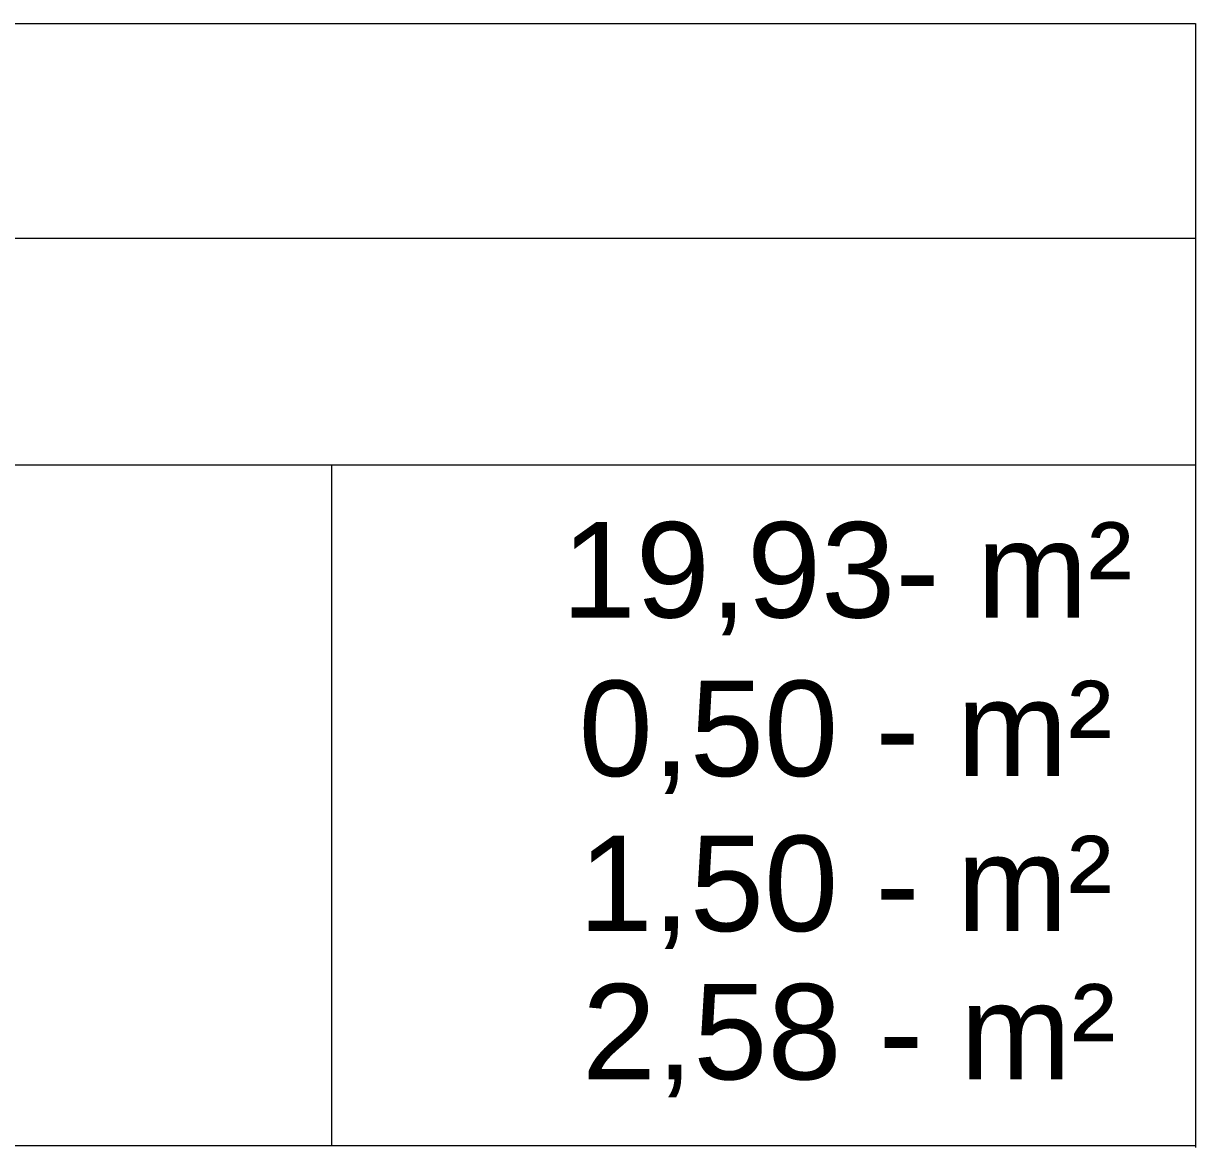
# Model space of a CAD drawing. Extents: x 3377 to 3790, y 1673 to 1846.
# Drawn here: x 3774.396 to 3777.096, y 1732.462 to 1735.052 of the extents above; entities that cross this region are included whole.
import ezdxf

# ---------------------------------------------------------------- set-up
doc = ezdxf.new("R2010")
doc.units = 0
doc.header["$LTSCALE"] = 2
doc.layers.add('PDF13_0', color=7, linetype='Continuous')
doc.layers.add('PDF13_Text', color=7, linetype='Continuous')
doc.styles.add('PDF Arial', font='arial.ttf')

msp = doc.modelspace()

# ---------------------------------------------------------------- linework, layer by layer
at = {"layer": 'PDF13_0', "lineweight": 0}
for points in [[(3777.0963, 1732.4658), (3767.5967, 1732.4658), (3767.5967, 1735.0524), (3777.0963, 1735.0524), (3777.0963, 1732.4619)], [(3767.5967, 1734.5576), (3777.0963, 1734.5576)], [(3767.5967, 1734.0353), (3777.0963, 1734.0353)], [(3775.1053, 1734.0353), (3775.1053, 1732.4658)]]:
    msp.add_lwpolyline(points, dxfattribs=at)

# ---------------------------------------------------------------- texts
at = {"layer": 'PDF13_Text', "char_height": 0.22003, "attachment_point": 7, "style": 'PDF Arial'}
for s, insert in [('19,93- m²', (3775.6354, 1733.6423)), ('0,50 - m²', (3775.6747, 1733.277)), ('1,50 - m²', (3775.6747, 1732.9197)), ('2,58 - m²', (3775.6826, 1732.578))]:
    msp.add_mtext(s, dxfattribs=dict(at, insert=insert))

doc.saveas('drawing.dxf')
